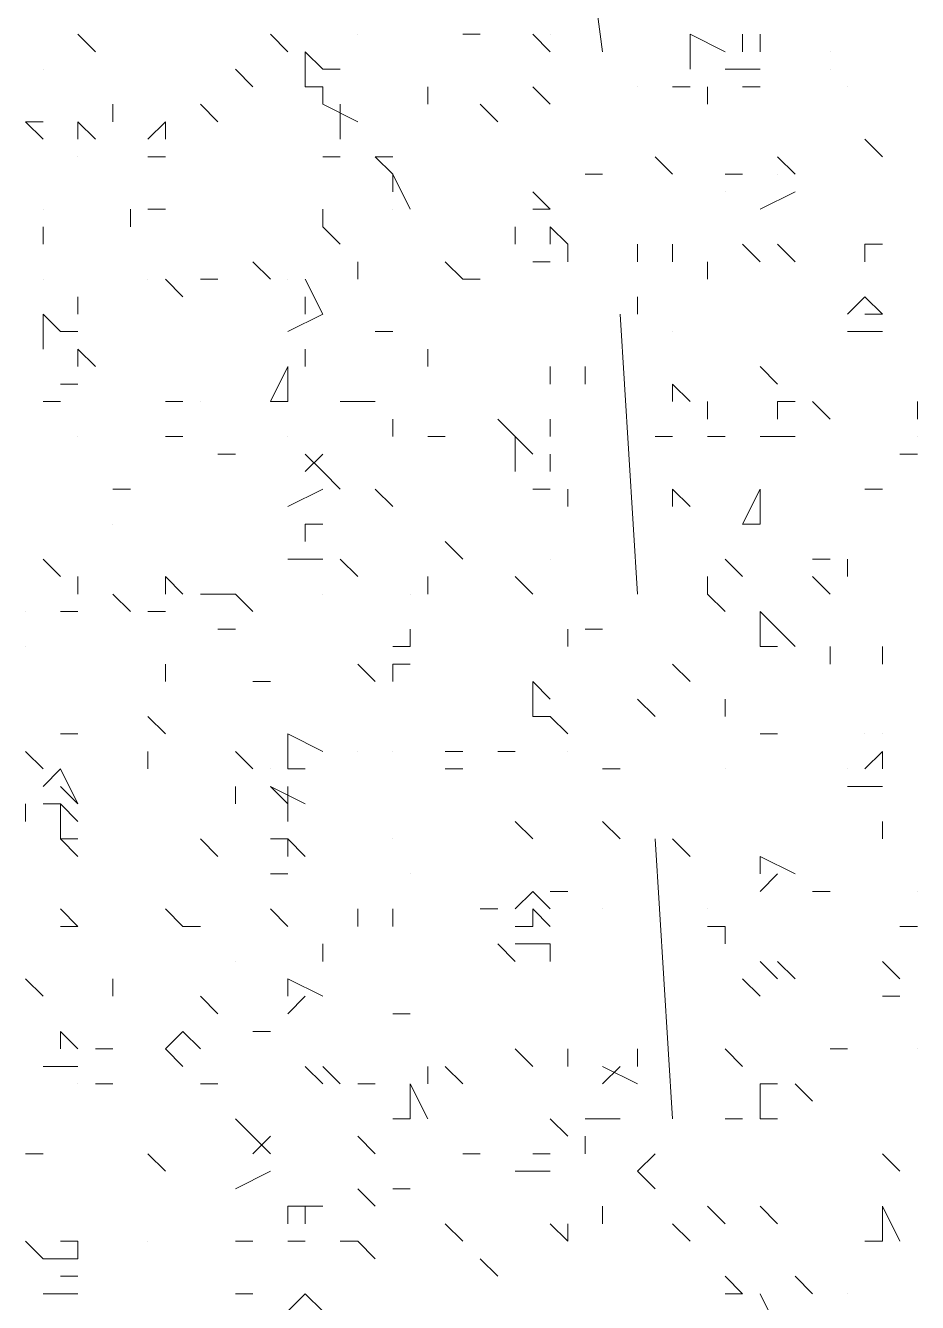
# Model space of a CAD drawing. Header units: millimetres. Extents: x 2928 to 3112, y 1220 to 1280.
# Drawn here: x 3000.5688 to 3000.7388, y 1264.6856 to 1264.929 of the extents above; entities that cross this region are included whole.
import ezdxf

# ---------------------------------------------------------------- set-up
doc = ezdxf.new("R2010")
doc.units = ezdxf.units.MM

msp = doc.modelspace()

# ---------------------------------------------------------------- linework, layer by layer
at = {"color": 7, "linetype": 'Continuous', "lineweight": 9, "true_color": 0x000007}
for points in [[(3000.67883, 1264.92396), (3000.67217, 1264.97396), (3000.67217, 1264.97396)], [(3000.67883, 1264.90063), (3000.6755, 1264.90063), (3000.6755, 1264.90063)], [(3000.6855, 1264.82062), (3000.68217, 1264.87396), (3000.68217, 1264.87396)], [(3000.68883, 1264.79729), (3000.6855, 1264.80062), (3000.6855, 1264.80062)], [(3000.69217, 1264.72062), (3000.68883, 1264.77396), (3000.68883, 1264.77396)], [(3000.6955, 1264.69729), (3000.69217, 1264.70062), (3000.69217, 1264.70062)]]:
    msp.add_lwpolyline(points, dxfattribs=at)
at = {"color": 92, "linetype": 'Continuous', "lineweight": 5, "true_color": 0x00b800}
for points in [[(3000.58216, 1264.92396), (3000.57883, 1264.92729), (3000.57883, 1264.92729)], [(3000.61883, 1264.92396), (3000.6155, 1264.92729), (3000.6155, 1264.92729)], [(3000.6555, 1264.92729), (3000.65216, 1264.92729), (3000.65216, 1264.92729)], [(3000.66883, 1264.92396), (3000.6655, 1264.92729), (3000.6655, 1264.92729)], [(3000.6955, 1264.92729), (3000.70217, 1264.92396), (3000.70217, 1264.92396)], [(3000.6955, 1264.92729), (3000.6955, 1264.92063), (3000.6955, 1264.92063)], [(3000.7055, 1264.92729), (3000.7055, 1264.92396), (3000.7055, 1264.92396)], [(3000.70883, 1264.92729), (3000.70883, 1264.92396), (3000.70883, 1264.92396)], [(3000.62216, 1264.92396), (3000.6255, 1264.92063), (3000.6255, 1264.92063)], [(3000.62216, 1264.92396), (3000.62216, 1264.91729), (3000.62216, 1264.91729)], [(3000.61216, 1264.91729), (3000.60883, 1264.92063), (3000.60883, 1264.92063)], [(3000.62883, 1264.92063), (3000.6255, 1264.92063), (3000.6255, 1264.92063)], [(3000.70217, 1264.92063), (3000.70883, 1264.92063), (3000.70883, 1264.92063)], [(3000.62216, 1264.91729), (3000.6255, 1264.91729), (3000.6255, 1264.91729)], [(3000.6255, 1264.91396), (3000.6255, 1264.91729), (3000.6255, 1264.91729)], [(3000.6455, 1264.91396), (3000.6455, 1264.91729), (3000.6455, 1264.91729)], [(3000.6455, 1264.91396), (3000.6455, 1264.91729), (3000.6455, 1264.91729)], [(3000.66883, 1264.91396), (3000.6655, 1264.91729), (3000.6655, 1264.91729)], [(3000.69217, 1264.91729), (3000.6955, 1264.91729), (3000.6955, 1264.91729)], [(3000.69883, 1264.91396), (3000.69883, 1264.91729), (3000.69883, 1264.91729)], [(3000.70883, 1264.91729), (3000.7055, 1264.91729), (3000.7055, 1264.91729)], [(3000.5855, 1264.91063), (3000.5855, 1264.91396), (3000.5855, 1264.91396)], [(3000.6055, 1264.91063), (3000.60216, 1264.91396), (3000.60216, 1264.91396)], [(3000.6055, 1264.91063), (3000.60216, 1264.91396), (3000.60216, 1264.91396)], [(3000.6255, 1264.91396), (3000.63216, 1264.91063), (3000.63216, 1264.91063)], [(3000.62883, 1264.91396), (3000.62883, 1264.90729), (3000.62883, 1264.90729)], [(3000.65883, 1264.91063), (3000.6555, 1264.91396), (3000.6555, 1264.91396)], [(3000.57216, 1264.90729), (3000.56883, 1264.91063), (3000.56883, 1264.91063)], [(3000.57216, 1264.91063), (3000.56883, 1264.91063), (3000.56883, 1264.91063)], [(3000.57883, 1264.91063), (3000.58216, 1264.90729), (3000.58216, 1264.90729)], [(3000.57883, 1264.91063), (3000.57883, 1264.90729), (3000.57883, 1264.90729)], [(3000.5955, 1264.91063), (3000.59216, 1264.90729), (3000.59216, 1264.90729)], [(3000.5955, 1264.91063), (3000.5955, 1264.90729), (3000.5955, 1264.90729)], [(3000.73217, 1264.90396), (3000.72883, 1264.90729), (3000.72883, 1264.90729)], [(3000.59216, 1264.90396), (3000.5955, 1264.90396), (3000.5955, 1264.90396)], [(3000.6255, 1264.90396), (3000.62883, 1264.90396), (3000.62883, 1264.90396)], [(3000.63883, 1264.90396), (3000.6355, 1264.90396), (3000.6355, 1264.90396)], [(3000.63883, 1264.90063), (3000.6355, 1264.90396), (3000.6355, 1264.90396)], [(3000.69217, 1264.90063), (3000.68883, 1264.90396), (3000.68883, 1264.90396)], [(3000.71217, 1264.90396), (3000.7155, 1264.90063), (3000.7155, 1264.90063)], [(3000.63883, 1264.90063), (3000.64216, 1264.89396), (3000.64216, 1264.89396)], [(3000.63883, 1264.90063), (3000.63883, 1264.89729), (3000.63883, 1264.89729)], [(3000.7055, 1264.90063), (3000.70217, 1264.90063), (3000.70217, 1264.90063)], [(3000.66883, 1264.89396), (3000.6655, 1264.89729), (3000.6655, 1264.89729)], [(3000.70883, 1264.89396), (3000.7155, 1264.89729), (3000.7155, 1264.89729)], [(3000.58883, 1264.89063), (3000.58883, 1264.89396), (3000.58883, 1264.89396)], [(3000.5955, 1264.89396), (3000.59216, 1264.89396), (3000.59216, 1264.89396)], [(3000.6255, 1264.89063), (3000.6255, 1264.89396), (3000.6255, 1264.89396)], [(3000.66883, 1264.89396), (3000.6655, 1264.89396), (3000.6655, 1264.89396)], [(3000.57216, 1264.88729), (3000.57216, 1264.89063), (3000.57216, 1264.89063)], [(3000.62883, 1264.88729), (3000.6255, 1264.89063), (3000.6255, 1264.89063)], [(3000.66217, 1264.88729), (3000.66217, 1264.89063), (3000.66217, 1264.89063)], [(3000.66883, 1264.89063), (3000.67217, 1264.88729), (3000.67217, 1264.88729)], [(3000.66883, 1264.89063), (3000.66883, 1264.88729), (3000.66883, 1264.88729)], [(3000.67217, 1264.88396), (3000.67217, 1264.88729), (3000.67217, 1264.88729)], [(3000.6855, 1264.88729), (3000.6855, 1264.88396), (3000.6855, 1264.88396)], [(3000.69217, 1264.88396), (3000.69217, 1264.88729), (3000.69217, 1264.88729)], [(3000.70883, 1264.88396), (3000.7055, 1264.88729), (3000.7055, 1264.88729)], [(3000.7155, 1264.88396), (3000.71217, 1264.88729), (3000.71217, 1264.88729)], [(3000.72883, 1264.88396), (3000.72883, 1264.88729), (3000.72883, 1264.88729)], [(3000.73217, 1264.88729), (3000.72883, 1264.88729), (3000.72883, 1264.88729)], [(3000.6155, 1264.88063), (3000.61216, 1264.88396), (3000.61216, 1264.88396)], [(3000.63216, 1264.88063), (3000.63216, 1264.88396), (3000.63216, 1264.88396)], [(3000.65216, 1264.88063), (3000.64883, 1264.88396), (3000.64883, 1264.88396)], [(3000.6655, 1264.88396), (3000.66883, 1264.88396), (3000.66883, 1264.88396)], [(3000.69883, 1264.88063), (3000.69883, 1264.88396), (3000.69883, 1264.88396)], [(3000.59883, 1264.87729), (3000.5955, 1264.88063), (3000.5955, 1264.88063)], [(3000.6055, 1264.88063), (3000.60216, 1264.88063), (3000.60216, 1264.88063)], [(3000.62216, 1264.88063), (3000.6255, 1264.87396), (3000.6255, 1264.87396)], [(3000.6555, 1264.88063), (3000.65216, 1264.88063), (3000.65216, 1264.88063)], [(3000.57883, 1264.87396), (3000.57883, 1264.87729), (3000.57883, 1264.87729)], [(3000.62216, 1264.87729), (3000.62216, 1264.87396), (3000.62216, 1264.87396)], [(3000.6855, 1264.87396), (3000.6855, 1264.87729), (3000.6855, 1264.87729)], [(3000.72883, 1264.87729), (3000.7255, 1264.87396), (3000.7255, 1264.87396)], [(3000.72883, 1264.87729), (3000.73217, 1264.87396), (3000.73217, 1264.87396)], [(3000.57216, 1264.87396), (3000.5755, 1264.87063), (3000.5755, 1264.87063)], [(3000.57216, 1264.87396), (3000.57216, 1264.87063), (3000.57216, 1264.87063)], [(3000.61883, 1264.87063), (3000.6255, 1264.87396), (3000.6255, 1264.87396)], [(3000.73217, 1264.87396), (3000.72883, 1264.87396), (3000.72883, 1264.87396)], [(3000.57216, 1264.87063), (3000.57216, 1264.86729), (3000.57216, 1264.86729)], [(3000.57883, 1264.87063), (3000.5755, 1264.87063), (3000.5755, 1264.87063)], [(3000.63883, 1264.87063), (3000.6355, 1264.87063), (3000.6355, 1264.87063)], [(3000.7255, 1264.87063), (3000.73217, 1264.87063), (3000.73217, 1264.87063)], [(3000.57883, 1264.86729), (3000.58216, 1264.86396), (3000.58216, 1264.86396)], [(3000.57883, 1264.86729), (3000.57883, 1264.86396), (3000.57883, 1264.86396)], [(3000.62216, 1264.86396), (3000.62216, 1264.86729), (3000.62216, 1264.86729)], [(3000.6455, 1264.86396), (3000.6455, 1264.86729), (3000.6455, 1264.86729)], [(3000.61883, 1264.86396), (3000.6155, 1264.85729), (3000.6155, 1264.85729)], [(3000.61883, 1264.86396), (3000.61883, 1264.85729), (3000.61883, 1264.85729)], [(3000.66883, 1264.86062), (3000.66883, 1264.86396), (3000.66883, 1264.86396)], [(3000.6755, 1264.86062), (3000.6755, 1264.86396), (3000.6755, 1264.86396)], [(3000.71217, 1264.86062), (3000.70883, 1264.86396), (3000.70883, 1264.86396)], [(3000.71217, 1264.86062), (3000.70883, 1264.86396), (3000.70883, 1264.86396)], [(3000.5755, 1264.86062), (3000.57883, 1264.86062), (3000.57883, 1264.86062)], [(3000.69217, 1264.86062), (3000.6955, 1264.85729), (3000.6955, 1264.85729)], [(3000.69217, 1264.86062), (3000.69217, 1264.85729), (3000.69217, 1264.85729)], [(3000.5755, 1264.85729), (3000.57216, 1264.85729), (3000.57216, 1264.85729)], [(3000.59883, 1264.85729), (3000.5955, 1264.85729), (3000.5955, 1264.85729)], [(3000.6155, 1264.85729), (3000.61883, 1264.85729), (3000.61883, 1264.85729)], [(3000.63216, 1264.85729), (3000.62883, 1264.85729), (3000.62883, 1264.85729)], [(3000.6355, 1264.85729), (3000.63216, 1264.85729), (3000.63216, 1264.85729)], [(3000.69883, 1264.85396), (3000.69883, 1264.85729), (3000.69883, 1264.85729)], [(3000.71217, 1264.85729), (3000.7155, 1264.85729), (3000.7155, 1264.85729)], [(3000.71217, 1264.85729), (3000.71217, 1264.85396), (3000.71217, 1264.85396)], [(3000.72217, 1264.85396), (3000.71883, 1264.85729), (3000.71883, 1264.85729)], [(3000.73883, 1264.85396), (3000.73883, 1264.85729), (3000.73883, 1264.85729)], [(3000.63883, 1264.85062), (3000.63883, 1264.85396), (3000.63883, 1264.85396)], [(3000.66217, 1264.85062), (3000.65883, 1264.85396), (3000.65883, 1264.85396)], [(3000.66883, 1264.85062), (3000.66883, 1264.85396), (3000.66883, 1264.85396)], [(3000.59883, 1264.85062), (3000.5955, 1264.85062), (3000.5955, 1264.85062)], [(3000.64883, 1264.85062), (3000.6455, 1264.85062), (3000.6455, 1264.85062)], [(3000.66217, 1264.85062), (3000.6655, 1264.84729), (3000.6655, 1264.84729)], [(3000.66217, 1264.85062), (3000.66217, 1264.84729), (3000.66217, 1264.84729)], [(3000.68883, 1264.85062), (3000.69217, 1264.85062), (3000.69217, 1264.85062)], [(3000.70217, 1264.85062), (3000.69883, 1264.85062), (3000.69883, 1264.85062)], [(3000.70883, 1264.85062), (3000.7155, 1264.85062), (3000.7155, 1264.85062)], [(3000.60883, 1264.84729), (3000.6055, 1264.84729), (3000.6055, 1264.84729)], [(3000.62216, 1264.84729), (3000.6255, 1264.84396), (3000.6255, 1264.84396)], [(3000.6255, 1264.84729), (3000.62216, 1264.84396), (3000.62216, 1264.84396)], [(3000.66217, 1264.84729), (3000.66217, 1264.84396), (3000.66217, 1264.84396)], [(3000.66883, 1264.84729), (3000.66883, 1264.84396), (3000.66883, 1264.84396)], [(3000.66883, 1264.84729), (3000.66883, 1264.84396), (3000.66883, 1264.84396)], [(3000.73883, 1264.84729), (3000.7355, 1264.84729), (3000.7355, 1264.84729)], [(3000.62883, 1264.84062), (3000.6255, 1264.84396), (3000.6255, 1264.84396)], [(3000.58883, 1264.84062), (3000.5855, 1264.84062), (3000.5855, 1264.84062)], [(3000.61883, 1264.83729), (3000.6255, 1264.84062), (3000.6255, 1264.84062)], [(3000.63883, 1264.83729), (3000.6355, 1264.84062), (3000.6355, 1264.84062)], [(3000.6655, 1264.84062), (3000.66883, 1264.84062), (3000.66883, 1264.84062)], [(3000.67217, 1264.83729), (3000.67217, 1264.84062), (3000.67217, 1264.84062)], [(3000.6955, 1264.83729), (3000.69217, 1264.84062), (3000.69217, 1264.84062)], [(3000.69217, 1264.83729), (3000.69217, 1264.84062), (3000.69217, 1264.84062)], [(3000.70883, 1264.84062), (3000.7055, 1264.83396), (3000.7055, 1264.83396)], [(3000.70883, 1264.84062), (3000.70883, 1264.83396), (3000.70883, 1264.83396)], [(3000.73217, 1264.84062), (3000.72883, 1264.84062), (3000.72883, 1264.84062)], [(3000.62216, 1264.83396), (3000.6255, 1264.83396), (3000.6255, 1264.83396)], [(3000.62216, 1264.83396), (3000.62216, 1264.83062), (3000.62216, 1264.83062)], [(3000.7055, 1264.83396), (3000.70883, 1264.83396), (3000.70883, 1264.83396)], [(3000.65216, 1264.82729), (3000.64883, 1264.83062), (3000.64883, 1264.83062)], [(3000.5755, 1264.82396), (3000.57216, 1264.82729), (3000.57216, 1264.82729)], [(3000.61883, 1264.82729), (3000.6255, 1264.82729), (3000.6255, 1264.82729)], [(3000.63216, 1264.82396), (3000.62883, 1264.82729), (3000.62883, 1264.82729)], [(3000.7055, 1264.82396), (3000.70217, 1264.82729), (3000.70217, 1264.82729)], [(3000.72217, 1264.82729), (3000.71883, 1264.82729), (3000.71883, 1264.82729)], [(3000.7255, 1264.82396), (3000.7255, 1264.82729), (3000.7255, 1264.82729)], [(3000.57883, 1264.82396), (3000.57883, 1264.82062), (3000.57883, 1264.82062)], [(3000.57883, 1264.82396), (3000.57883, 1264.82062), (3000.57883, 1264.82062)], [(3000.5955, 1264.82396), (3000.59883, 1264.82062), (3000.59883, 1264.82062)], [(3000.5955, 1264.82396), (3000.5955, 1264.82062), (3000.5955, 1264.82062)], [(3000.6455, 1264.82062), (3000.6455, 1264.82396), (3000.6455, 1264.82396)], [(3000.6655, 1264.82062), (3000.66217, 1264.82396), (3000.66217, 1264.82396)], [(3000.69883, 1264.82062), (3000.69883, 1264.82396), (3000.69883, 1264.82396)], [(3000.72217, 1264.82062), (3000.71883, 1264.82396), (3000.71883, 1264.82396)], [(3000.58883, 1264.81729), (3000.5855, 1264.82062), (3000.5855, 1264.82062)], [(3000.6055, 1264.82062), (3000.60216, 1264.82062), (3000.60216, 1264.82062)], [(3000.60883, 1264.82062), (3000.6055, 1264.82062), (3000.6055, 1264.82062)], [(3000.61216, 1264.81729), (3000.60883, 1264.82062), (3000.60883, 1264.82062)], [(3000.70217, 1264.81729), (3000.69883, 1264.82062), (3000.69883, 1264.82062)], [(3000.5755, 1264.81729), (3000.57883, 1264.81729), (3000.57883, 1264.81729)], [(3000.59216, 1264.81729), (3000.5955, 1264.81729), (3000.5955, 1264.81729)], [(3000.70883, 1264.81729), (3000.7155, 1264.81062), (3000.7155, 1264.81062)], [(3000.70883, 1264.81729), (3000.70883, 1264.81062), (3000.70883, 1264.81062)], [(3000.60883, 1264.81396), (3000.6055, 1264.81396), (3000.6055, 1264.81396)], [(3000.64216, 1264.81396), (3000.64216, 1264.81062), (3000.64216, 1264.81062)], [(3000.67217, 1264.81062), (3000.67217, 1264.81396), (3000.67217, 1264.81396)], [(3000.67883, 1264.81396), (3000.6755, 1264.81396), (3000.6755, 1264.81396)], [(3000.64216, 1264.81062), (3000.63883, 1264.81062), (3000.63883, 1264.81062)], [(3000.70883, 1264.81062), (3000.71217, 1264.81062), (3000.71217, 1264.81062)], [(3000.72217, 1264.80729), (3000.72217, 1264.81062), (3000.72217, 1264.81062)], [(3000.73217, 1264.80729), (3000.73217, 1264.81062), (3000.73217, 1264.81062)], [(3000.5955, 1264.80396), (3000.5955, 1264.80729), (3000.5955, 1264.80729)], [(3000.6355, 1264.80396), (3000.63216, 1264.80729), (3000.63216, 1264.80729)], [(3000.63883, 1264.80729), (3000.64216, 1264.80729), (3000.64216, 1264.80729)], [(3000.63883, 1264.80396), (3000.63883, 1264.80729), (3000.63883, 1264.80729)], [(3000.6955, 1264.80396), (3000.69217, 1264.80729), (3000.69217, 1264.80729)], [(3000.6155, 1264.80396), (3000.61216, 1264.80396), (3000.61216, 1264.80396)], [(3000.6655, 1264.80396), (3000.66883, 1264.80062), (3000.66883, 1264.80062)], [(3000.6655, 1264.80396), (3000.6655, 1264.79729), (3000.6655, 1264.79729)], [(3000.70217, 1264.79729), (3000.70217, 1264.80062), (3000.70217, 1264.80062)], [(3000.5955, 1264.79396), (3000.59216, 1264.79729), (3000.59216, 1264.79729)], [(3000.6655, 1264.79729), (3000.66883, 1264.79729), (3000.66883, 1264.79729)], [(3000.67217, 1264.79396), (3000.66883, 1264.79729), (3000.66883, 1264.79729)], [(3000.57883, 1264.79396), (3000.5755, 1264.79396), (3000.5755, 1264.79396)], [(3000.61883, 1264.79396), (3000.6255, 1264.79062), (3000.6255, 1264.79062)], [(3000.61883, 1264.79396), (3000.61883, 1264.78729), (3000.61883, 1264.78729)], [(3000.71217, 1264.79396), (3000.70883, 1264.79396), (3000.70883, 1264.79396)], [(3000.57216, 1264.78729), (3000.56883, 1264.79062), (3000.56883, 1264.79062)], [(3000.59216, 1264.78729), (3000.59216, 1264.79062), (3000.59216, 1264.79062)], [(3000.61216, 1264.78729), (3000.60883, 1264.79062), (3000.60883, 1264.79062)], [(3000.65216, 1264.79062), (3000.64883, 1264.79062), (3000.64883, 1264.79062)], [(3000.66217, 1264.79062), (3000.65883, 1264.79062), (3000.65883, 1264.79062)], [(3000.73217, 1264.79062), (3000.72883, 1264.78729), (3000.72883, 1264.78729)], [(3000.73217, 1264.79062), (3000.73217, 1264.78729), (3000.73217, 1264.78729)], [(3000.5755, 1264.78729), (3000.57216, 1264.78396), (3000.57216, 1264.78396)], [(3000.5755, 1264.78729), (3000.57883, 1264.78062), (3000.57883, 1264.78062)], [(3000.61883, 1264.78729), (3000.62216, 1264.78729), (3000.62216, 1264.78729)], [(3000.65216, 1264.78729), (3000.64883, 1264.78729), (3000.64883, 1264.78729)], [(3000.68217, 1264.78729), (3000.67883, 1264.78729), (3000.67883, 1264.78729)], [(3000.57883, 1264.78062), (3000.5755, 1264.78396), (3000.5755, 1264.78396)], [(3000.60883, 1264.78062), (3000.60883, 1264.78396), (3000.60883, 1264.78396)], [(3000.6155, 1264.78396), (3000.62216, 1264.78062), (3000.62216, 1264.78062)], [(3000.61883, 1264.78062), (3000.6155, 1264.78396), (3000.6155, 1264.78396)], [(3000.61883, 1264.78396), (3000.61883, 1264.77729), (3000.61883, 1264.77729)], [(3000.7255, 1264.78396), (3000.73217, 1264.78396), (3000.73217, 1264.78396)], [(3000.56883, 1264.77729), (3000.56883, 1264.78062), (3000.56883, 1264.78062)], [(3000.57216, 1264.78062), (3000.5755, 1264.78062), (3000.5755, 1264.78062)], [(3000.5755, 1264.78062), (3000.57883, 1264.77729), (3000.57883, 1264.77729)], [(3000.5755, 1264.78062), (3000.5755, 1264.77396), (3000.5755, 1264.77396)], [(3000.6655, 1264.77396), (3000.66217, 1264.77729), (3000.66217, 1264.77729)], [(3000.68217, 1264.77396), (3000.67883, 1264.77729), (3000.67883, 1264.77729)], [(3000.73217, 1264.77396), (3000.73217, 1264.77729), (3000.73217, 1264.77729)], [(3000.5755, 1264.77396), (3000.57883, 1264.77396), (3000.57883, 1264.77396)], [(3000.57883, 1264.77062), (3000.5755, 1264.77396), (3000.5755, 1264.77396)], [(3000.6055, 1264.77062), (3000.60216, 1264.77396), (3000.60216, 1264.77396)], [(3000.6155, 1264.77396), (3000.61883, 1264.77396), (3000.61883, 1264.77396)], [(3000.61883, 1264.77396), (3000.62216, 1264.77062), (3000.62216, 1264.77062)], [(3000.61883, 1264.77396), (3000.61883, 1264.77062), (3000.61883, 1264.77062)], [(3000.6955, 1264.77062), (3000.69217, 1264.77396), (3000.69217, 1264.77396)], [(3000.70883, 1264.77062), (3000.7155, 1264.76729), (3000.7155, 1264.76729)], [(3000.70883, 1264.77062), (3000.70883, 1264.76729), (3000.70883, 1264.76729)], [(3000.6155, 1264.76729), (3000.61883, 1264.76729), (3000.61883, 1264.76729)], [(3000.70883, 1264.76396), (3000.71217, 1264.76729), (3000.71217, 1264.76729)], [(3000.6655, 1264.76396), (3000.66217, 1264.76062), (3000.66217, 1264.76062)], [(3000.6655, 1264.76396), (3000.66883, 1264.76062), (3000.66883, 1264.76062)], [(3000.67217, 1264.76396), (3000.66883, 1264.76396), (3000.66883, 1264.76396)], [(3000.72217, 1264.76396), (3000.71883, 1264.76396), (3000.71883, 1264.76396)], [(3000.57883, 1264.75729), (3000.5755, 1264.76062), (3000.5755, 1264.76062)], [(3000.59883, 1264.75729), (3000.5955, 1264.76062), (3000.5955, 1264.76062)], [(3000.61883, 1264.75729), (3000.6155, 1264.76062), (3000.6155, 1264.76062)], [(3000.63216, 1264.75729), (3000.63216, 1264.76062), (3000.63216, 1264.76062)], [(3000.63883, 1264.75729), (3000.63883, 1264.76062), (3000.63883, 1264.76062)], [(3000.65883, 1264.76062), (3000.6555, 1264.76062), (3000.6555, 1264.76062)], [(3000.6655, 1264.76062), (3000.66883, 1264.75729), (3000.66883, 1264.75729)], [(3000.6655, 1264.76062), (3000.6655, 1264.75729), (3000.6655, 1264.75729)], [(3000.57883, 1264.75729), (3000.5755, 1264.75729), (3000.5755, 1264.75729)], [(3000.60216, 1264.75729), (3000.59883, 1264.75729), (3000.59883, 1264.75729)], [(3000.66217, 1264.75729), (3000.6655, 1264.75729), (3000.6655, 1264.75729)], [(3000.70217, 1264.75729), (3000.69883, 1264.75729), (3000.69883, 1264.75729)], [(3000.70217, 1264.75396), (3000.70217, 1264.75729), (3000.70217, 1264.75729)], [(3000.73883, 1264.75729), (3000.7355, 1264.75729), (3000.7355, 1264.75729)], [(3000.6255, 1264.75062), (3000.6255, 1264.75396), (3000.6255, 1264.75396)], [(3000.66217, 1264.75062), (3000.65883, 1264.75396), (3000.65883, 1264.75396)], [(3000.66217, 1264.75396), (3000.66883, 1264.75396), (3000.66883, 1264.75396)], [(3000.66883, 1264.75062), (3000.66883, 1264.75396), (3000.66883, 1264.75396)], [(3000.70883, 1264.75062), (3000.71217, 1264.74729), (3000.71217, 1264.74729)], [(3000.7155, 1264.74729), (3000.71217, 1264.75062), (3000.71217, 1264.75062)], [(3000.7355, 1264.74729), (3000.73217, 1264.75062), (3000.73217, 1264.75062)], [(3000.57216, 1264.74396), (3000.56883, 1264.74729), (3000.56883, 1264.74729)], [(3000.5855, 1264.74396), (3000.5855, 1264.74729), (3000.5855, 1264.74729)], [(3000.61883, 1264.74729), (3000.6255, 1264.74396), (3000.6255, 1264.74396)], [(3000.61883, 1264.74729), (3000.61883, 1264.74396), (3000.61883, 1264.74396)], [(3000.7055, 1264.74729), (3000.70883, 1264.74396), (3000.70883, 1264.74396)], [(3000.6055, 1264.74062), (3000.60216, 1264.74396), (3000.60216, 1264.74396)], [(3000.61883, 1264.74062), (3000.62216, 1264.74396), (3000.62216, 1264.74396)], [(3000.7355, 1264.74396), (3000.73217, 1264.74396), (3000.73217, 1264.74396)], [(3000.64216, 1264.74062), (3000.63883, 1264.74062), (3000.63883, 1264.74062)], [(3000.5755, 1264.73729), (3000.57883, 1264.73396), (3000.57883, 1264.73396)], [(3000.5755, 1264.73729), (3000.5755, 1264.73396), (3000.5755, 1264.73396)], [(3000.59883, 1264.73729), (3000.5955, 1264.73396), (3000.5955, 1264.73396)], [(3000.59883, 1264.73729), (3000.60216, 1264.73396), (3000.60216, 1264.73396)], [(3000.6155, 1264.73729), (3000.61216, 1264.73729), (3000.61216, 1264.73729)], [(3000.5855, 1264.73396), (3000.58216, 1264.73396), (3000.58216, 1264.73396)], [(3000.5955, 1264.73396), (3000.59883, 1264.73062), (3000.59883, 1264.73062)], [(3000.6655, 1264.73062), (3000.66217, 1264.73396), (3000.66217, 1264.73396)], [(3000.67217, 1264.73062), (3000.67217, 1264.73396), (3000.67217, 1264.73396)], [(3000.6855, 1264.73062), (3000.6855, 1264.73396), (3000.6855, 1264.73396)], [(3000.7055, 1264.73062), (3000.70217, 1264.73396), (3000.70217, 1264.73396)], [(3000.7255, 1264.73396), (3000.72217, 1264.73396), (3000.72217, 1264.73396)], [(3000.57216, 1264.73062), (3000.57883, 1264.73062), (3000.57883, 1264.73062)], [(3000.6255, 1264.72729), (3000.62216, 1264.73062), (3000.62216, 1264.73062)], [(3000.62883, 1264.72729), (3000.6255, 1264.73062), (3000.6255, 1264.73062)], [(3000.6455, 1264.72729), (3000.6455, 1264.73062), (3000.6455, 1264.73062)], [(3000.65216, 1264.72729), (3000.64883, 1264.73062), (3000.64883, 1264.73062)], [(3000.67883, 1264.73062), (3000.6855, 1264.72729), (3000.6855, 1264.72729)], [(3000.68217, 1264.73062), (3000.67883, 1264.72729), (3000.67883, 1264.72729)], [(3000.5855, 1264.72729), (3000.58216, 1264.72729), (3000.58216, 1264.72729)], [(3000.6055, 1264.72729), (3000.60216, 1264.72729), (3000.60216, 1264.72729)], [(3000.6355, 1264.72729), (3000.63216, 1264.72729), (3000.63216, 1264.72729)], [(3000.64216, 1264.72729), (3000.6455, 1264.72062), (3000.6455, 1264.72062)], [(3000.64216, 1264.72729), (3000.64216, 1264.72062), (3000.64216, 1264.72062)], [(3000.70883, 1264.72729), (3000.71217, 1264.72729), (3000.71217, 1264.72729)], [(3000.70883, 1264.72729), (3000.70883, 1264.72396), (3000.70883, 1264.72396)], [(3000.71883, 1264.72396), (3000.7155, 1264.72729), (3000.7155, 1264.72729)], [(3000.70883, 1264.72062), (3000.70883, 1264.72396), (3000.70883, 1264.72396)], [(3000.61216, 1264.71729), (3000.60883, 1264.72062), (3000.60883, 1264.72062)], [(3000.63883, 1264.72062), (3000.64216, 1264.72062), (3000.64216, 1264.72062)], [(3000.67217, 1264.71729), (3000.66883, 1264.72062), (3000.66883, 1264.72062)], [(3000.6755, 1264.72062), (3000.68217, 1264.72062), (3000.68217, 1264.72062)], [(3000.7055, 1264.72062), (3000.70217, 1264.72062), (3000.70217, 1264.72062)], [(3000.70883, 1264.72062), (3000.71217, 1264.72062), (3000.71217, 1264.72062)], [(3000.61216, 1264.71729), (3000.6155, 1264.71396), (3000.6155, 1264.71396)], [(3000.6155, 1264.71729), (3000.61216, 1264.71396), (3000.61216, 1264.71396)], [(3000.6355, 1264.71396), (3000.63216, 1264.71729), (3000.63216, 1264.71729)], [(3000.6755, 1264.71396), (3000.6755, 1264.71729), (3000.6755, 1264.71729)], [(3000.57216, 1264.71396), (3000.56883, 1264.71396), (3000.56883, 1264.71396)], [(3000.5955, 1264.71062), (3000.59216, 1264.71396), (3000.59216, 1264.71396)], [(3000.6555, 1264.71396), (3000.65216, 1264.71396), (3000.65216, 1264.71396)], [(3000.6655, 1264.71396), (3000.66883, 1264.71396), (3000.66883, 1264.71396)], [(3000.68883, 1264.71396), (3000.6855, 1264.71062), (3000.6855, 1264.71062)], [(3000.7355, 1264.71062), (3000.73217, 1264.71396), (3000.73217, 1264.71396)], [(3000.60883, 1264.70729), (3000.6155, 1264.71062), (3000.6155, 1264.71062)], [(3000.66217, 1264.71062), (3000.66883, 1264.71062), (3000.66883, 1264.71062)], [(3000.6855, 1264.71062), (3000.68883, 1264.70729), (3000.68883, 1264.70729)], [(3000.6355, 1264.70396), (3000.63216, 1264.70729), (3000.63216, 1264.70729)], [(3000.64216, 1264.70729), (3000.63883, 1264.70729), (3000.63883, 1264.70729)], [(3000.61883, 1264.70396), (3000.6255, 1264.70396), (3000.6255, 1264.70396)], [(3000.61883, 1264.70396), (3000.61883, 1264.70062), (3000.61883, 1264.70062)], [(3000.62216, 1264.70062), (3000.62216, 1264.70396), (3000.62216, 1264.70396)], [(3000.67883, 1264.70062), (3000.67883, 1264.70396), (3000.67883, 1264.70396)], [(3000.70217, 1264.70062), (3000.69883, 1264.70396), (3000.69883, 1264.70396)], [(3000.71217, 1264.70062), (3000.70883, 1264.70396), (3000.70883, 1264.70396)], [(3000.73217, 1264.70396), (3000.7355, 1264.69729), (3000.7355, 1264.69729)], [(3000.73217, 1264.70396), (3000.73217, 1264.69729), (3000.73217, 1264.69729)], [(3000.73217, 1264.70062), (3000.73217, 1264.70396), (3000.73217, 1264.70396)], [(3000.65216, 1264.69729), (3000.64883, 1264.70062), (3000.64883, 1264.70062)], [(3000.67217, 1264.69729), (3000.66883, 1264.70062), (3000.66883, 1264.70062)], [(3000.67217, 1264.69729), (3000.67217, 1264.70062), (3000.67217, 1264.70062)], [(3000.57216, 1264.69396), (3000.56883, 1264.69729), (3000.56883, 1264.69729)], [(3000.57216, 1264.69396), (3000.56883, 1264.69729), (3000.56883, 1264.69729)], [(3000.57883, 1264.69729), (3000.5755, 1264.69729), (3000.5755, 1264.69729)], [(3000.57883, 1264.69729), (3000.57883, 1264.69396), (3000.57883, 1264.69396)], [(3000.57883, 1264.69396), (3000.57883, 1264.69729), (3000.57883, 1264.69729)], [(3000.61216, 1264.69729), (3000.60883, 1264.69729), (3000.60883, 1264.69729)], [(3000.61883, 1264.69729), (3000.62216, 1264.69729), (3000.62216, 1264.69729)], [(3000.63216, 1264.69729), (3000.62883, 1264.69729), (3000.62883, 1264.69729)], [(3000.6355, 1264.69396), (3000.63216, 1264.69729), (3000.63216, 1264.69729)], [(3000.72883, 1264.69729), (3000.73217, 1264.69729), (3000.73217, 1264.69729)], [(3000.57216, 1264.69396), (3000.57883, 1264.69396), (3000.57883, 1264.69396)], [(3000.65883, 1264.69062), (3000.6555, 1264.69396), (3000.6555, 1264.69396)], [(3000.5755, 1264.69062), (3000.57883, 1264.69062), (3000.57883, 1264.69062)], [(3000.7055, 1264.68729), (3000.70217, 1264.69062), (3000.70217, 1264.69062)], [(3000.71883, 1264.68729), (3000.7155, 1264.69062), (3000.7155, 1264.69062)], [(3000.57216, 1264.68729), (3000.57883, 1264.68729), (3000.57883, 1264.68729)], [(3000.61216, 1264.68729), (3000.60883, 1264.68729), (3000.60883, 1264.68729)], [(3000.62216, 1264.68729), (3000.61883, 1264.68396), (3000.61883, 1264.68396)], [(3000.62216, 1264.68729), (3000.6255, 1264.68396), (3000.6255, 1264.68396)], [(3000.7055, 1264.68729), (3000.70217, 1264.68729), (3000.70217, 1264.68729)], [(3000.70883, 1264.68729), (3000.71217, 1264.68062), (3000.71217, 1264.68062)]]:
    msp.add_lwpolyline(points, dxfattribs=at)
for points in [[(3000.63216, 1264.92729), (3000.63216, 1264.92729)], [(3000.66883, 1264.92729), (3000.66883, 1264.92729)], [(3000.72217, 1264.92396), (3000.72217, 1264.92396)], [(3000.57216, 1264.92063), (3000.57216, 1264.92063)], [(3000.72217, 1264.92063), (3000.72217, 1264.92063)], [(3000.6855, 1264.91729), (3000.6855, 1264.91729)], [(3000.7255, 1264.91729), (3000.7255, 1264.91729)], [(3000.57883, 1264.90396), (3000.57883, 1264.90396)], [(3000.71217, 1264.90063), (3000.71217, 1264.90063)], [(3000.70217, 1264.89729), (3000.70217, 1264.89729)], [(3000.57216, 1264.89396), (3000.57216, 1264.89396)], [(3000.63883, 1264.89396), (3000.63883, 1264.89396)], [(3000.73217, 1264.88729), (3000.73217, 1264.88729)], [(3000.57216, 1264.88063), (3000.57216, 1264.88063)], [(3000.59216, 1264.88063), (3000.59216, 1264.88063)], [(3000.61883, 1264.88063), (3000.61883, 1264.88063)], [(3000.69217, 1264.87063), (3000.69217, 1264.87063)], [(3000.73217, 1264.87063), (3000.73217, 1264.87063)], [(3000.60216, 1264.85729), (3000.60216, 1264.85729)], [(3000.57883, 1264.85062), (3000.57883, 1264.85062)], [(3000.61883, 1264.85062), (3000.61883, 1264.85062)], [(3000.73883, 1264.85062), (3000.73883, 1264.85062)], [(3000.66217, 1264.84729), (3000.66217, 1264.84729)], [(3000.5855, 1264.83396), (3000.5855, 1264.83396)], [(3000.66883, 1264.82729), (3000.66883, 1264.82729)], [(3000.5855, 1264.82062), (3000.5855, 1264.82062)], [(3000.6255, 1264.82062), (3000.6255, 1264.82062)], [(3000.64216, 1264.82062), (3000.64216, 1264.82062)], [(3000.56883, 1264.81729), (3000.56883, 1264.81729)], [(3000.56883, 1264.81062), (3000.56883, 1264.81062)], [(3000.56883, 1264.81062), (3000.56883, 1264.81062)], [(3000.72883, 1264.79396), (3000.72883, 1264.79396)], [(3000.73217, 1264.79396), (3000.73217, 1264.79396)], [(3000.63216, 1264.79062), (3000.63216, 1264.79062)], [(3000.63216, 1264.79062), (3000.63216, 1264.79062)], [(3000.63883, 1264.79062), (3000.63883, 1264.79062)], [(3000.67217, 1264.79062), (3000.67217, 1264.79062)], [(3000.6155, 1264.78729), (3000.6155, 1264.78729)], [(3000.70217, 1264.78729), (3000.70217, 1264.78729)], [(3000.7255, 1264.78729), (3000.7255, 1264.78729)], [(3000.63883, 1264.77396), (3000.63883, 1264.77396)], [(3000.64216, 1264.76729), (3000.64216, 1264.76729)], [(3000.70883, 1264.76396), (3000.70883, 1264.76396)], [(3000.73883, 1264.76396), (3000.73883, 1264.76396)], [(3000.67883, 1264.76062), (3000.67883, 1264.76062)], [(3000.69883, 1264.76062), (3000.69883, 1264.76062)], [(3000.57883, 1264.75729), (3000.57883, 1264.75729)], [(3000.60883, 1264.75062), (3000.60883, 1264.75062)], [(3000.70883, 1264.75062), (3000.70883, 1264.75062)], [(3000.6255, 1264.74396), (3000.6255, 1264.74396)], [(3000.73883, 1264.73396), (3000.73883, 1264.73396)], [(3000.57883, 1264.72729), (3000.57883, 1264.72729)], [(3000.60883, 1264.72062), (3000.60883, 1264.72062)], [(3000.6655, 1264.71396), (3000.6655, 1264.71396)], [(3000.59216, 1264.69729), (3000.59216, 1264.69729)], [(3000.59216, 1264.69729), (3000.59216, 1264.69729)], [(3000.5755, 1264.69062), (3000.5755, 1264.69062)], [(3000.7255, 1264.68729), (3000.7255, 1264.68729)]]:
    msp.add_lwpolyline(points, close=True, dxfattribs=at)

doc.saveas('drawing.dxf')
